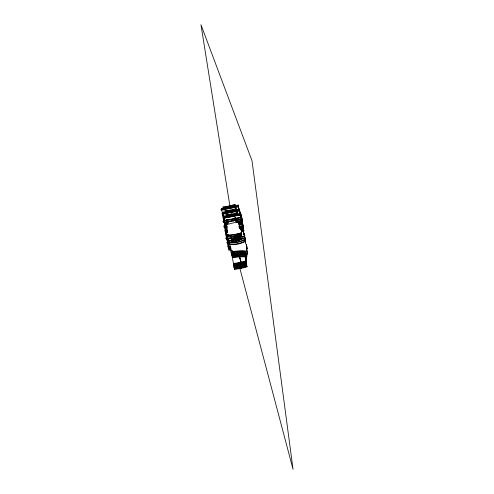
<?xml version="1.0" encoding="UTF-8"?>
<svg xmlns="http://www.w3.org/2000/svg" width="494" height="494" viewBox="0 0 494 494"><rect width="100%" height="100%" fill="white"/><g stroke="black" fill="none" stroke-linecap="round" stroke-linejoin="round"><path stroke-width="0.74" d="M237.083 213.809L236.892 213.303M235.687 209.215C236.008 210.024 237.608 209.153 235.984 210.178M235.527 205.899C235.663 204.825 234.588 206.239 234.514 205.201M234.496 204.998L234.31 204.51M247.173 253.965L247.191 253.113M247.531 251.162L246.753 256.757L246.136 256.917A37.544 22.81 -9.4 0 0 233.131 257.59L233.001 256.769A37.581 22.786 -9.4 0 1 246.012 256.096L246.753 256.757M245.975 251.6L245.228 250.94A37.779 22.668 -9.4 0 0 232.155 251.631L232.291 252.459A37.748 22.687 -9.4 0 1 245.357 251.767C247.327 251.588 246.759 246.308 246.549 244.369M246.494 255.015L245.746 254.348A37.649 22.749 -9.4 0 0 232.711 255.034L232.847 255.855A37.612 22.767 -9.4 0 1 245.87 255.176L246.494 255.015L247.179 250.384M224.653 215.403L225.406 214.785M246.932 248.735L246.809 246.111M226.863 226.653L226.771 226.87A21.396 11.658 -8.3 0 0 226.882 228.963L226.851 228.759A21.396 11.652 -8.3 0 1 226.74 226.666L227.123 226.629M222.504 207.301L223.486 206.591M245.907 260.159L246.327 257.72M245.975 260.604L246.395 258.158M245.963 256.621L245.796 261.579M246.136 256.454L245.864 262.024M223.597 211.154L224.245 210.716M242.387 236.768L244.863 235.508L244.925 235.934L242.449 237.2M239.985 239.547L245.129 237.287L245.191 237.719L241.412 239.51L235.799 240.924M239.473 256.318L241.053 262.141L237.781 262.857A36.321 20.433 -9.2 0 1 233.52 263.419L233.656 264.241A36.29 20.452 -9.2 0 0 237.91 263.679L242.122 262.833A36.29 20.452 -9.2 0 0 246.216 261.721L246.092 260.9A36.321 20.433 -9.2 0 1 241.992 262.018L240.949 262.252L239.392 256.479M240.837 262.561L241.22 263.987L242.264 263.753A36.26 20.476 -9.2 0 0 246.358 262.635L246.481 263.45A36.229 20.495 -9.2 0 1 242.393 264.568L238.188 265.408A36.229 20.495 -9.2 0 1 233.94 265.97L233.804 265.154A36.26 20.476 -9.2 0 0 238.059 264.593L241.344 263.957L240.936 262.419M241.819 267.791L238.67 268.396M230.815 247.809L228.456 248.247L228.895 250.02L230.371 249.729M228.611 248.34L228.172 246.568L228.611 248.34L230.093 248.05M230.358 249.637L228.895 250.02M238.793 263.067L240.522 262.722M238.868 263.512L240.59 263.172M239.071 264.796L240.794 264.457M239.139 265.247L240.868 264.901M239.331 266.433L241.053 266.093M239.405 266.877L241.121 266.538M239.609 268.156L241.325 267.816M239.676 268.6L241.393 268.261M227.197 227.129L225.746 227.413C225.937 225.264 223.449 226.653 226.406 225.832M238.503 223.492L242.381 222.745M224.572 226.48L223.936 226.505L224.628 226.684M227.178 227.03L225.746 227.413M238.8 224.782L242.529 224.06M238.812 224.881L242.548 224.159M226.024 229.062C226.351 227.271 223.671 228.24 226.678 227.493M239.528 225.11L242.634 224.406M239.071 226.536L242.795 225.814M239.084 226.635L242.807 225.912M226.987 229.346L225.338 229.648L226.968 229.247M239.028 226.913L242.9 226.159M239.047 227.005L242.912 226.258M240.164 227.005L242.511 226.555M240.177 227.104L242.529 226.647M240.38 227.246L241.862 226.962L242.505 231.204M226.839 229.951L225.357 230.34L226.851 230.05M239.528 227.493L242.616 226.894M242.628 226.993L239.547 227.586L242.727 227.03M225.647 230.655L225.011 230.778L225.628 230.562M225.684 230.772L227.166 230.482M239.744 228.049L242.06 227.598M225.696 230.865L227.178 230.581M239.757 228.142L242.943 227.493L243.06 227.932L240.053 228.518M227.345 230.809L225.153 231.328L227.246 230.902M239.856 228.382L242.159 227.938M239.868 228.475L243.048 227.839M226.585 232.458C226.931 230.661 224.233 231.587 227.259 230.994M242.437 227.086L243.067 228.172M240.942 229.673L243.307 229.216M240.955 229.766L243.32 229.309M226.03 232.933L227.536 232.643M241.053 230.019L243.406 229.562M227.549 232.736L226.048 233.026L225.61 231.285M241.072 230.111L243.425 229.661M243.221 229.747L243.863 230.846L243.221 229.747L240.646 213.192L242.77 228.228M243.536 234.026L243.264 230.568L244.048 234.693M241.554 231.254L243.048 230.964M241.615 231.47L243.11 231.18M226.734 234.909L226.085 234.94L228.284 234.835M243.604 231.717L243.221 231.933M227.709 235.212L226.24 235.595L227.728 235.311M243.425 232.26L243.209 231.84M227.468 237.731L227.135 236.428L226.493 236.552L226.931 238.306M245.851 244.116L244.055 233.242L244.437 236.7M226.511 238.022L225.882 238.052L226.567 238.232M227.419 238.145L226.795 238.361L227.419 238.145L227.753 239.448M244.357 236.218L244.474 236.663M228.697 239.633L227.055 239.886L227.691 239.763L228.043 241.165L227.691 239.763M228.71 239.732L227.221 240.022L226.783 238.269M228.981 241.35L227.351 241.677L228.963 241.257M227.592 242.258L226.968 242.381L227.573 242.171M244.857 239.547L244.975 239.998M229.265 243.054L227.641 243.375L229.247 242.962M229.543 244.752L227.919 245.067L229.531 244.66M229.815 246.358L228.043 246.605L228.808 246.444L229.142 247.76M227.907 244.975L228.345 246.741L230.204 246.413M230.216 246.506L228.741 246.796L228.673 246.487M228.753 246.981L230.229 246.691M229.654 246.895L228.203 247.272L230.284 246.907M229.488 205.776L230.902 205.504M232.322 205.232L234.446 204.825M223.862 207.042L235.212 204.707L235.323 205.208L234.527 205.208M223.906 207.214L227.456 206.535M228.87 206.257L230.29 205.986M223.998 207.566L226.839 207.017M228.259 206.745L229.679 206.473M233.23 205.794L234.65 205.516M224.048 207.739L233.989 205.831M238.695 209.999L238.188 205.047L239.09 209.931M224.801 207.776L226.227 207.505M232.618 206.276L234.045 206.004M221.571 208.585L238.028 205.634L221.571 208.585L223.77 221.695M227.79 207.758L229.216 207.486M221.701 209.357L221.046 209.382L238.244 206.387M237.892 205.103L238.509 206.128M221.738 209.462L238.232 206.288M238.33 206.616L221.201 210.006L238.343 206.714M225.604 210.753L227.03 210.475M224.931 211.068L236.385 208.696L236.583 210.055M224.98 211.247L226.413 210.969M227.845 210.691L229.278 210.419M227.228 211.191L230.809 210.5M232.242 210.222L233.681 209.95M225.838 211.642L235.163 209.851M239.436 211.309L239.405 209.079L240.282 213.803M225.171 211.957L228.043 211.407M231.63 210.716L233.063 210.438M224.838 225.838L222.627 212.661L239.189 209.475L239.911 214.063M225.986 212.179L227.419 211.901M231.013 211.21L232.446 210.938M222.627 212.661L239.25 209.678M226.752 212.216L228.185 211.945M234.65 210.697L236.089 210.419M222.757 213.433L222.102 213.457L239.467 210.432M239.108 209.141L239.738 210.178M222.794 213.544L239.448 210.339M239.547 210.666L222.257 214.1L239.565 210.765M225.98 214.995L228.87 214.439M230.315 214.155L231.76 213.877M235.372 213.186L236.817 212.908M226.03 215.174L237.602 212.791L237.713 213.303L236.916 213.34M226.073 215.353L228.247 214.939M229.691 214.655L231.136 214.377M234.755 213.68L236.2 213.402M229.068 215.162L232.686 214.464M234.137 214.186L235.582 213.908M226.221 215.903L237.799 213.507L237.923 214.026M226.271 216.082L229.167 215.526M233.514 214.686L234.965 214.408M223.708 216.81L240.492 213.797L223.708 216.81L225.239 225.863M238.034 214.39L237.293 214.532L237.188 214.174M223.838 217.588L223.177 217.619L240.708 214.557M223.881 217.7L240.695 214.464M240.794 214.797L223.331 218.268L240.806 214.896M224.233 219.07L223.603 219.293L224.233 219.07L224.579 220.441L241.48 217.082M243.863 230.846L241.436 215.804L243.567 230.902M226.246 219.663L227.049 219.509L227.969 222.985L227.154 223.146L226.246 219.663L227.061 222.961M235.348 220.645L234.681 218.033L235.484 217.879L236.546 221.843M226.271 219.799L227.073 219.645L227.969 222.985M234.712 218.169L235.514 218.015M224.004 220.818L241.585 217.422M224.313 222.689L223.881 220.966L241.597 217.521M223.899 221.065L224.529 220.843L224.875 222.214L241.764 218.953M223.702 221.281L223.06 221.306L223.757 221.485M224.659 221.565L223.214 221.942L224.677 221.658M226.993 223.381L226.536 221.436L227.339 221.281M226.567 221.578L227.37 221.423M241.751 218.854L224.875 222.214M241.85 219.2L224.301 222.59L223.881 220.966M227.345 223.467L225.159 223.893L224.807 222.516L224.159 222.64L231.587 221.287M233.038 221.003L234.496 220.725M235.947 220.441L241.869 219.299M227.95 222.905L227.154 223.146M235.657 221.503C237.416 221.775 233.625 220.281 234.681 218.033M227.326 223.374L225.159 223.893M236.799 221.54L241.899 220.552L242.017 220.997L236.719 222.022M236.817 221.639L241.918 220.651M227.221 223.56L228.037 223.399M224.579 224.27L226.851 223.825M236.7 221.923L242.004 220.898M225.437 225.554C225.838 223.134 222.294 225.32 226.87 223.924M238.898 223.887A24.99 13.622 -10.1 0 1 239.102 224.239L239.04 223.831A25.003 13.616 -10.1 0 0 237.842 222.121A34.537 19.42 -8.9 0 0 226.795 224.64L226.536 225.11M224.77 225.425L224.115 225.455L224.807 225.542M226.826 224.844L226.474 225.085A21.433 11.628 -8.3 0 0 226.585 227.172L226.555 226.962A21.44 11.628 -8.3 0 1 226.443 224.881L226.499 224.455A21.44 11.628 -8.3 0 1 227.419 221.917L227.487 222.325A21.427 11.634 -8.3 0 0 226.653 224.443M238.528 223.022L242.264 222.3M238.546 223.121L242.282 222.399M226.388 225.739L224.894 226.129L224.455 224.4M238.491 223.399L242.369 222.646M231.353 240.751L228.469 240.529L228.537 240.955L231.42 241.177M245.29 251.31L245.296 251.316A37.766 22.675 -9.4 0 0 232.211 252.008M245.555 253.064L245.561 253.076A37.698 22.718 -9.4 0 0 232.501 253.755M245.802 254.725L245.814 254.731A37.63 22.755 -9.4 0 0 232.773 255.404M246.068 256.466L246.08 256.472A37.563 22.798 -9.4 0 0 233.057 257.139M240.282 228.895L241.276 230.253M235.7 209.221L236.503 209.215L236.441 208.869M234.323 204.516L235.101 206.004M234.804 206.041L234.835 206.233M237.571 214.266L236.675 212.581L236.873 213.087M246.271 244.833L246.673 245.709M246.772 248.204L247.136 248.982M235.57 208.653L235.675 209.005M246.71 246.864L247.266 249.001M230.754 235.212L231.229 236.601A14.246 7.774 -9.2 0 0 241.554 233.106L241.486 232.693A29.473 15.746 -9.1 0 1 230.717 235.008A6.706 3.68 -9.2 0 1 227.302 234.718L227.333 234.928A6.706 3.686 -9.2 0 0 230.754 235.212A29.467 15.746 -9.1 0 0 241.523 232.902A14.246 7.774 -9.2 0 1 231.198 236.391M230.686 235.156L231.229 236.601M231.013 237.046L231.525 238.411A14.221 7.793 -9.2 0 0 241.825 234.922L241.764 234.508A29.424 15.783 -9.1 0 1 231.013 236.817A6.694 3.693 -9.2 0 1 227.604 236.527L227.635 236.731A6.694 3.693 -9.2 0 0 231.05 237.027A29.418 15.783 -9.1 0 0 241.794 234.712A14.221 7.793 -9.2 0 1 231.495 238.207L231.525 238.411M231.328 238.738L231.803 240.121A14.196 7.811 -9.2 0 0 242.091 236.632L242.029 236.218A29.374 15.814 -9.1 0 1 231.297 238.528A6.688 3.699 -9.2 0 1 227.888 238.232L227.919 238.441A6.681 3.699 -9.2 0 0 231.328 238.738A29.368 15.82 -9.1 0 0 242.06 236.422A14.203 7.811 -9.2 0 1 231.772 239.917M231.038 238.077L231.803 240.121M231.587 240.553L232.1 241.924A14.172 7.83 -9.2 0 0 242.363 238.429L242.301 238.015A29.325 15.851 -9.1 0 1 231.587 240.325A6.675 3.705 -9.2 0 1 228.185 240.028L228.222 240.232A6.675 3.705 -9.2 0 0 231.624 240.535A29.319 15.857 -9.1 0 0 242.332 238.225A14.178 7.824 -9.2 0 1 232.069 241.714L232.1 241.924M247.099 253.175L247.333 253.984M238.133 206.307L238.244 206.733M239.349 210.358L239.467 210.784M240.59 214.482L240.708 214.915M241.381 217.101L241.498 217.539M241.646 218.879L241.764 219.317M242.165 222.319L242.27 222.664M242.184 222.417L242.282 222.763M242.431 224.078L242.548 224.523M242.696 225.832L242.801 226.178M242.708 225.931L242.813 226.277M242.412 226.573L242.529 227.012M243.209 229.235L243.326 229.679M242.431 226.87L240.43 213.587M242.968 230.63L243.641 234.008M241.961 227.617L242.079 228.049M235.792 219.793L236.169 221.127M245.228 257.856L245.697 259.498M246.216 261.721L245.265 256.8M246.012 261.598L246.481 263.45M246.265 263.234L246.728 265.087A36.173 20.532 -9.2 0 1 242.647 266.198L238.454 267.044A36.173 20.532 -9.2 0 1 234.212 267.6L234.131 267.291M246.525 264.951L246.994 266.809A36.111 20.575 -9.2 0 1 242.918 267.921L238.732 268.761A36.111 20.575 -9.2 0 1 234.496 269.316L231.624 253.366M228.129 238.343L228.901 241.165M229.284 242.579L231.217 249.631M239.485 256.405L241.053 262.141M240.819 262.481L241.208 263.901M241.091 264.197L241.48 265.624L242.517 265.389A36.204 20.513 -9.2 0 0 246.605 264.271L246.728 265.087M241.029 264.296L241.869 267.322L238.602 267.952A36.142 20.557 -9.2 0 1 234.36 268.508L234.422 268.878A36.13 20.563 -9.2 0 0 238.658 268.316L241.807 267.711A36.13 20.563 -9.2 0 0 246.926 266.365M240.961 264.401L241.751 267.347L242.789 267.112A36.142 20.557 -9.2 0 0 246.87 266L246.994 266.809M226.536 221.436L227.073 223.479M221.046 209.382L221.201 210.006M222.102 213.457L222.257 214.1M223.177 217.619L223.331 218.268M223.584 219.2L224.017 220.917M224.159 222.64L224.597 224.362M224.751 226.153L225.171 227.79M224.504 225.943L226.579 238.423M225.042 227.901L225.462 229.537M226.666 234.372L228.808 247.198M225.32 229.549L225.758 231.291M223.06 221.306L223.214 221.942M224.115 225.455L224.257 226.005M225.357 230.34L225.215 229.778M233.501 263.481L233.582 263.79A36.309 20.445 -9.2 0 0 237.842 263.228L241.004 262.623A36.309 20.445 -9.2 0 0 246.148 261.27M233.656 264.241L233.576 263.932A36.303 20.445 -9.2 0 0 237.855 263.308L241.016 262.703A36.303 20.445 -9.2 0 0 246.16 261.351M223.936 226.505L224.072 227.049M224.998 230.686L225.153 231.328M226.085 234.94L226.24 235.595M233.786 265.21L233.866 265.525A36.247 20.482 -9.2 0 0 238.12 264.963L241.282 264.358A36.247 20.482 -9.2 0 0 246.413 263.006M233.86 265.661L233.94 265.97M234.057 266.846L234.137 267.155A36.192 20.526 -9.2 0 0 238.38 266.599L241.535 265.994A36.192 20.526 -9.2 0 0 246.66 264.642M227.055 239.886L227.493 241.64M227.339 241.585L227.759 243.252M227.623 243.283L228.049 244.95M225.882 238.052L226.017 238.602M226.95 242.288L227.092 242.85M228.043 246.605L228.203 247.272M228.308 242.77L227.993 241.554M228.592 244.468L228.271 243.252M228.876 246.166L228.555 244.944M229.426 249.445L229.105 248.216M225.486 227.333L225.857 229.543M222.683 212.865L224.77 225.32M227.709 242.875L225.517 229.908L227.66 242.659M234.212 267.6L234.076 266.791A36.204 20.513 -9.2 0 0 238.324 266.229L241.597 265.599M234.36 268.508L234.496 269.316M226.814 223.115L226.907 223.689M226.795 224.64L226.863 225.048M230.939 250.1L231.075 250.921A36 19.735 -9.2 0 0 232.131 250.81M231.229 251.841L231.365 252.662A35.945 19.779 -9.2 0 0 232.421 252.545M231.785 255.213L231.921 256.028A35.827 19.859 -9.2 0 0 232.97 255.917M230.223 248.315L230.352 249.112M230.488 249.921L230.618 250.717M230.766 251.607L230.896 252.403M228.172 238.75L228.24 239.182M227.049 219.509L227.16 220.139M229.877 205.868L200.953 24.7L252.014 160.772L293.047 469.3L239.837 268.291M234.959 219.811L235.051 220.392M235.484 217.879L235.589 218.515M237.602 212.945L237.787 214.143M239.312 225.622L239.374 226.03M235.218 204.862L235.403 206.041M237.904 222.528L237.842 222.121A24.83 13.499 -10.1 0 0 235.947 220.268L236.008 220.676A24.817 13.511 -10.1 0 1 237.904 222.528A24.99 13.622 -10.1 0 1 238.682 223.535M239.627 212.395L239.849 213.859M238.188 205.047L238.763 208.851M238.219 206.183L238.911 210.747M241.436 215.804L243.523 229.691M244.055 233.242L245.512 242.943M244.888 239.689L245.339 242.678M244.721 239.164L244.944 240.652M240.646 213.192L241.084 216.106M243.264 230.568L243.709 233.545M242.906 231.192L242.35 227.487L242.616 231.248M239.405 209.079L240.059 213.427M242.35 228.58L242.684 230.797M239.442 210.234L239.985 213.865M245.401 256.824L245.617 260.394M232.229 252.082A37.76 22.681 -9.4 0 1 245.302 251.39M232.057 250.359A36.019 19.723 -9.2 0 1 231.001 250.47M232.069 250.433A36.013 19.729 -9.2 0 1 231.013 250.551M232.785 255.484A37.63 22.761 -9.4 0 1 245.814 254.799M246.506 249.538A15.851 9.071 -9.4 0 1 246.426 250.359M232.612 253.743A35.901 19.809 -9.2 0 1 231.563 253.854M232.631 253.817A35.901 19.809 -9.2 0 1 231.575 253.935M232.686 254.188A35.889 19.816 -9.2 0 1 231.637 254.299L231.501 253.484A35.914 19.797 -9.2 0 0 232.557 253.373M246.494 249.458A15.851 9.071 -9.4 0 1 246.413 250.279M232.359 252.175A35.957 19.772 -9.2 0 1 231.303 252.292M226.981 229.197A21.366 11.677 -8.3 0 1 226.987 228.778M227.333 231.6A21.322 11.708 -8.3 0 0 227.462 232.427L227.425 232.229A21.328 11.702 -8.3 0 1 227.302 231.396M246.673 264.722A36.186 20.526 -9.2 0 1 241.547 266.068L238.392 266.674A36.186 20.526 -9.2 0 1 234.15 267.235M246.426 263.086A36.241 20.489 -9.2 0 1 241.288 264.432L238.133 265.037A36.241 20.489 -9.2 0 1 233.878 265.599M246.247 253.255L245.623 253.521A37.68 22.73 -9.4 0 0 232.575 254.206L232.439 253.379A37.711 22.712 -9.4 0 1 245.499 252.693L246.247 253.255M245.642 240.739C240.683 243.647 234.724 244.715 229.037 243.974L229.111 244.4C234.792 245.141 240.745 244.073 245.709 241.165L245.642 240.739M245.382 238.966C240.405 241.875 234.44 242.943 228.747 242.208L228.815 242.634C234.508 243.369 240.473 242.301 245.444 239.399L245.382 238.966M226.295 230.717L225.962 229.426L226.295 230.717"/></g></svg>
